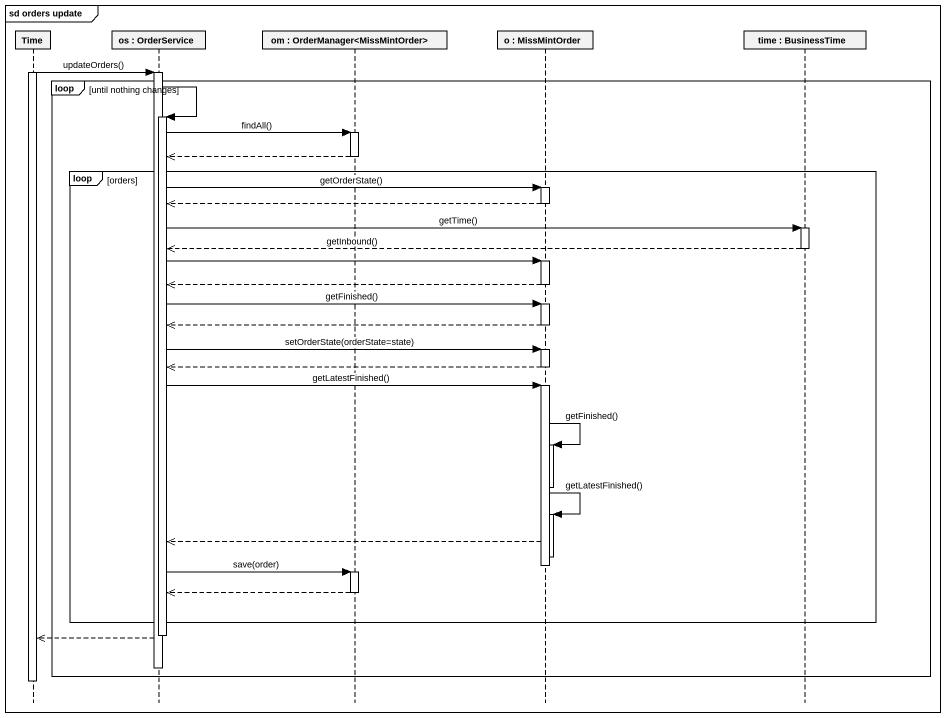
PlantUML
@startuml
mainframe sd orders update
hide footbox
participant Time
participant "os : OrderService" as os
participant "om : OrderManager<MissMintOrder>" as om
participant "o : MissMintOrder" as o_
participant "time : BusinessTime" as time

activate Time
Time -> os : updateOrders()
activate os
loop until nothing changes
  os -> os
  activate os
  os -> om : findAll()
  activate om
  om -->> os
  deactivate om
  loop orders
    os -> o_ : getOrderState()
    activate o_
    o_ -->> os
    deactivate o_
    os -> time : getTime()
    activate time
    time -->> os
    deactivate time
    os -> o_ : getInbound()
    activate o_
    o_ -->> os
    deactivate o_
    os -> o_ : getFinished()
    activate o_
    o_ -->> os
    deactivate o_
    os -> o_ : setOrderState(orderState=state)
    activate o_
    o_ -->> os
    deactivate o_
    os -> o_ : getLatestFinished()
    activate o_
    o_ -> o_ : getFinished()
    activate o_
    deactivate o_
    o_ -> o_ : getLatestFinished()
    activate o_
    o_ -->> os
    deactivate o_
    deactivate o_
    os -> om : save(order)
    activate om
    om -->> os
    deactivate om
  end
  deactivate os
  os -->> Time
  deactivate os
end
deactivate Time
@enduml
